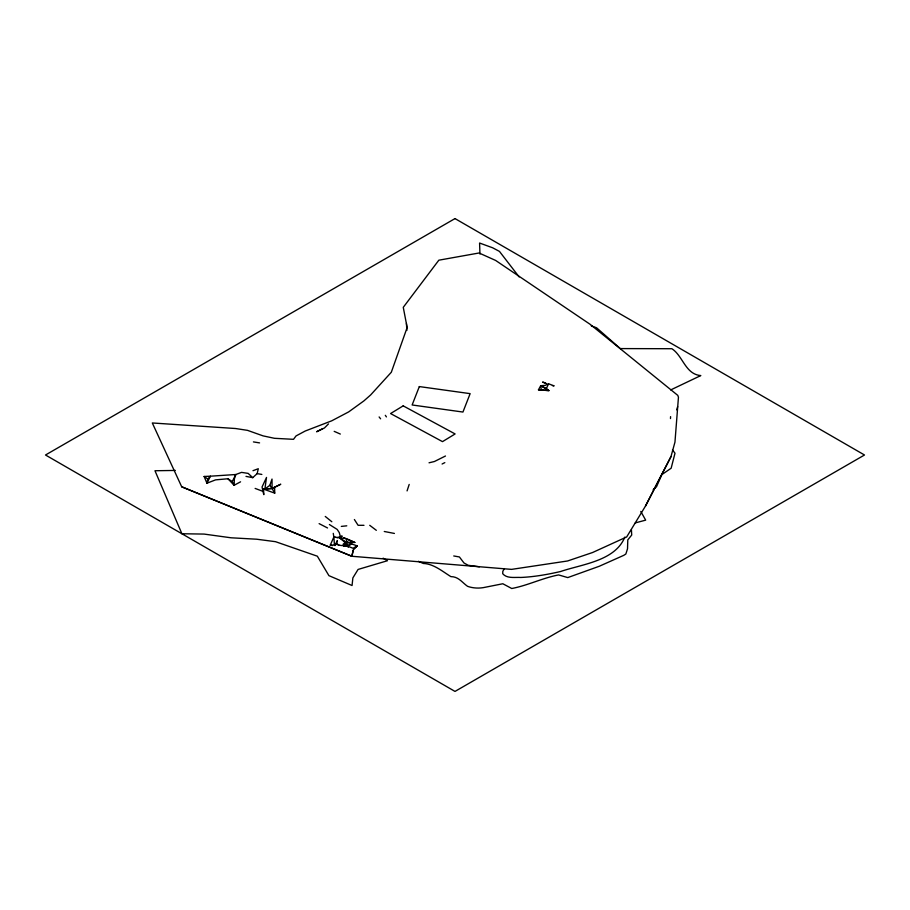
<?xml version="1.0" encoding="UTF-8"?>
<svg xmlns="http://www.w3.org/2000/svg" width="910" height="910" viewBox="0 0 910 910"><rect width="100%" height="100%" fill="white"/><g stroke="black" fill="none" stroke-linecap="round" stroke-linejoin="round"><path stroke-width="1.36" d="M353.262 550.027L351.863 556.272L181.704 486.793L152.311 422.968L235.576 428.519L247.497 430.35L263.092 435.879L274.433 438.301L293.509 439.325L296.034 435.935L305.225 431.022L331.729 420.818L348.689 411.889L363.92 400.878L370.643 394.951L391.311 372.258L407.145 327.532L403.266 307.33L438.836 260.192L479.047 252.991L495.632 260.442L590.169 324.347L677.791 395.384L678.451 397.215L674.958 442.135L670.954 456.672L645.474 506.074L626.671 536.957L592.546 552.529L567.567 560.981L511.557 569.376L351.863 556.272L353.262 550.027L357.221 545.898L351.817 543.975L347.233 546.114L346.357 538.64L333.868 536.991L333.253 533.351M670.477 418.566L670.59 416.632M344.913 544.408L345.117 542.417L339.35 537.708L342.217 536.07L337.018 537.787M624.829 537.071C615.274 560.97 582.116 564.177 560.48 571.537C547.445 574.517 534.204 576.872 520.816 577.463C514.901 577.077 507.018 578.84 502.718 573.732L502.809 571.4L504.254 568.613M252.98 470.697L258.303 468.718L257.143 473.609L252.752 477.659L248.146 473.382L241.525 472.381L235.804 474.519L210.415 476.192L207.798 479.047L206.945 483.21L215.59 479.866L227.921 478.751L232.255 481.583L234.132 485.269L240.57 481.822M263.513 489.091L274.729 493.14L272.079 488.488L263.513 489.091L262.899 491.332L263.832 494.642L263.513 489.091L272.079 488.488L280.781 484.222L273.159 487.953M676.744 409.864L677.654 406.622M407.066 490.899L409.193 484.427M269.838 485.349L272.022 479.058L272.079 488.488L269.838 485.349L264.901 488.943L266.516 477.432L262.069 486.941L262.899 491.332L255.13 488.42M332.4 545.636L330.273 545.124L333.868 536.991L335.449 537.389M548.571 383.815L545.158 385.396L540.722 385.692L538.458 389.81L548.901 390.606L546.398 388.513L548.571 383.815L554.144 385.874L552.415 385.635M232.255 481.583L235.804 474.519L234.382 478.819L234.132 485.269L227.921 478.751M335.005 545.215L337.382 540.54L336.495 543.964L334.948 545.591M645.474 506.074L670.954 456.672M328.476 423.901L324.449 427.973L316.6 431.761L321.992 428.997M653.198 489.603L656.485 486.793L661.786 474.656L671.148 468.218L675.004 453.214L672.501 449.95M354.968 547.718L357.221 545.898L353.012 548.264L343.047 544.339L345.117 542.417L347.233 546.114M445.479 456.012L434.423 461.518L429.042 462.803M442.089 464.02L444.831 462.621M670.704 389.924L700.802 375.568C685.366 374.374 682.978 355.855 671.876 348.723L620.336 348.587L596.551 327.771L591.295 325.905M345.527 546.171L351.817 543.975L346.289 542.155L339.35 537.708M635.271 522.909L645.668 520.145L640.788 511.431M343.684 546.284L346.346 545.943L348.473 547.137M341.33 526.401L346.778 525.821M204.124 476.476L210.415 476.192L206.945 483.21L204.124 476.476L207.798 479.047M330.273 545.124L335.358 545.033M175.323 470.436L154.973 470.743L181.898 533.749L204.09 534.079L231.015 537.787L256.654 539.209L275.537 541.689L317.34 556.192L328.92 575.655L352.056 585.517L352.875 577.884L358.085 569.433L387.467 560.719L383.133 558.171M363.977 525.32L358.096 525.298L354.388 519.519M346.289 542.155L354.82 542.451L346.357 538.64M538.458 389.81L548.901 390.606L540.722 385.692L541.336 390.322M346.346 545.943L340.579 545.431L336.495 543.964L338.759 545.295M384.27 531.486L394.405 533.442M479.365 566.782L468.229 565.303L463.986 562.983L459.402 556.954L453.737 555.964M253.424 441.907L259.577 442.897M257.143 473.609L261.852 474.44M245.996 476.385L252.752 477.659M545.568 382.951L542.565 382.075L546.626 383.747M181.704 486.793L351.863 556.272M347.665 539.437L354.82 542.451M334.186 431.351L340.329 434.059M418.384 561.288L423.286 563.461C433.581 563.802 442.408 571.378 450.871 576.621C458.538 576.599 462.132 582.514 467.547 586.313A19.417 11.216 0 0 0 485.269 587.246L502.832 583.754L511.75 588.508C527.766 585.471 542.542 577.986 558.626 574.927L567.76 577.588L599.28 566.259L623.794 555.327L625.853 554.008L627.525 548.775L627.798 539.88L631.711 535.034L631.426 529.768M343.775 537.662L346.642 539.004M540.722 385.692L546.398 388.513M319.126 523.637L327.543 527.971M329.386 524.513L337.178 529.427L339.282 532.623L340.272 536.286M369.733 525.309L376.33 530.325M325.257 516.448L331.832 521.749M379.117 416.951L380.608 418.816M519.144 276.936L499.476 251.422L492.674 247.804L479.581 243.027L479.945 254.026M385.317 415.313L386.432 416.905M333.868 536.991L334.448 544.999M406.44 323.471L406.872 330.421M274.604 486.725L274.729 493.14M419.328 386.579L412.128 404.973L462.94 412.048L470.14 393.643L419.328 386.579M403.187 405.86L390.572 413.549L442.499 441.634L455.114 433.945L403.187 405.86M455 218.582L45.5 455L455 691.418L864.5 455L455 218.582"/></g></svg>
